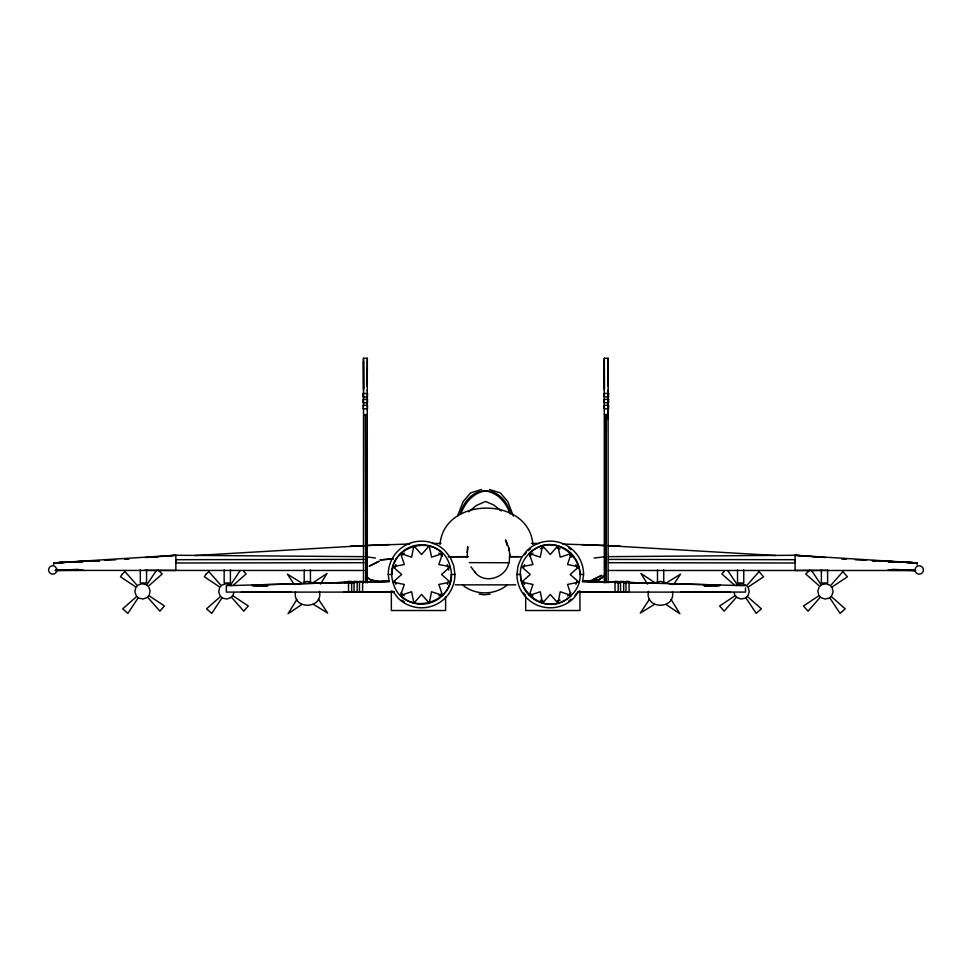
<?xml version="1.0" encoding="UTF-8"?>
<svg xmlns="http://www.w3.org/2000/svg" width="972" height="972" viewBox="0 0 972 972"><rect width="100%" height="100%" fill="white"/><g stroke="black" fill="none" stroke-linecap="round" stroke-linejoin="round"><path stroke-width="1.46" d="M367.27 390.307L367.319 582.848M608.047 418.896L608.071 390.307M363.479 582.848L363.54 408.362M367.27 391.133L367.319 358.255L363.479 358.255L363.528 390.307M604.292 582.848L604.292 361.426M604.329 390.307L604.292 358.255L608.12 358.255L608.12 582.848M367.319 367.768L367.185 386.382L367.319 358.255M608.12 367.768L607.986 386.382L608.12 358.255M467.143 552.546L467.751 546.726L467.192 557.138M295.512 591.693C292.001 610.027 323.555 609.505 319.436 591.292M509.267 562.436L509.705 554.04M579.118 591.134L573.82 598.035A33.327 33.327 0 0 1 516.922 574.464L518.052 565.838L521.381 557.807L526.678 550.905A33.327 33.327 0 0 1 583.577 574.464L582.629 581.657M648.494 591.292C644.375 609.505 675.929 610.027 672.417 591.693M440.049 544.32C443.912 496.048 528.999 496.048 532.863 544.32M135.63 588.048L134.865 591.912L136.153 595.642M149.324 594.743L150.077 590.867L148.801 587.137M219.478 588.048L218.712 591.912L220 595.642M233.171 594.743L233.802 592.859M400.598 595.459L404.316 584.439L392.907 582.155C382.555 545.025 440.656 529.461 450.255 566.785C460.607 603.916 402.505 619.48 392.907 582.155L401.643 574.464L392.907 566.785L404.316 564.501L400.598 553.481L411.618 557.199L413.902 545.802L421.581 554.526L429.272 545.802L431.556 557.199L442.576 553.481L438.858 564.501L450.255 566.785L441.531 574.464L450.255 582.155L438.858 584.439L442.576 595.459L431.556 591.741L429.272 603.138L421.581 594.414L413.902 603.138L411.618 591.741L400.598 595.459A29.682 29.682 0 0 0 451.263 574.464L454.92 574.464L453.778 565.838L450.449 557.807L445.152 550.905A33.327 33.327 0 0 0 388.253 574.464L389.201 581.657M457.569 516.12L463.158 501.54L470.57 492.925L481.432 489.511M508.781 562.63C506.691 577.234 484.578 585.363 474.749 571.876M915.199 568.802L916.304 566.943M460.254 513.969C468.54 483.424 502.33 482.95 510.677 513.969M460.922 513.726C464.835 503.083 472.769 493.205 484.384 491.079C496.753 491.395 506.412 502.718 510.081 513.763M747.93 595.642L749.218 591.912L748.464 588.048M819.129 587.137L817.853 590.867L818.606 594.743M831.789 595.642L833.065 591.912L832.311 588.048M296.837 599.493L288.028 613.745L301.976 604.463M320.383 584.148L326.993 573.468L313.045 582.738M156.249 570.625L146.651 585.095L148.145 586.395L162.239 573.942L158.011 570.066M240.096 570.625L230.498 585.095L231.336 585.642M649.563 599.141L640.281 613.089L654.533 604.28M673.608 584.585L680.558 574.124L666.318 582.933M529.254 553.481C501.722 580.454 544.259 622.991 571.232 595.459C598.764 568.486 556.227 525.949 529.254 553.481L532.972 564.501L521.575 566.785L530.299 574.464L521.575 582.155L532.972 584.439L529.254 595.459L540.274 591.741L542.558 603.138L550.249 594.414L557.928 603.138L560.224 591.741L571.232 595.459L567.514 584.439L578.923 582.155L570.187 574.464L578.923 566.785L567.514 564.501L571.232 553.481L560.224 557.199L557.928 545.802L550.249 554.526L542.558 545.802L540.274 557.199L529.254 553.481A29.682 29.682 0 0 1 579.932 574.464L583.577 574.464M529.716 556.446L530.809 555.036A27.495 27.495 0 0 1 532.948 553.104M570.771 592.495L569.689 593.904A27.495 27.495 0 0 1 567.551 595.836M724.14 571.342L721.844 573.942L734.856 585.436M468.735 511.831L476.316 505.501L485.465 501.491L493.582 504.893L501.394 510.968M233.073 585.436L246.086 573.942L243.79 571.342M299.546 584.427L301.624 582.933L287.372 574.124L294.334 584.585M507.177 584.998C494.675 595.472 475.138 595.496 462.623 585.023M736.606 585.642L737.432 585.095L727.834 570.625M809.919 570.066L805.691 573.942L819.797 586.395L821.279 585.095L811.681 570.625M603.648 576.894L598.691 579.725L593.285 581.062M138.218 585.071L141.948 583.783L145.824 584.549M146.736 597.719L142.993 598.995L139.13 598.242M222.066 585.071L225.796 583.783L229.671 584.549M230.583 597.719L226.84 598.995L222.977 598.242M654.484 582.908L660.62 581.365L666.719 583.103M738.258 584.549L742.134 583.783L745.864 585.071M744.965 598.242L741.089 598.995L737.359 597.719M822.105 584.549L825.981 583.783L829.711 585.071M828.812 598.242L824.936 598.995L821.206 597.719M592.215 581.268L598.691 579.725L604.985 575.716L598.691 579.725L593.285 580.977M304.151 581.839L307.31 581.365L313.458 582.908M490.192 594.099L484.627 594.791L479.062 594.099M594.086 558.05L605.386 556.689M393.368 558.815L379.991 559.908L393.053 558.876M378.023 581.195L366.869 581.936M152.422 557.114L158.278 556.652M161.206 556.421L175.859 555.267L364.075 556.677M367.416 582.009L377.901 581.207M145.35 557.539L175.859 555.267L175.859 570.479L144.597 570.321M175.859 555.267L53.849 562.897L53.849 564.793M195.105 555.534L364.026 545.62M91.417 560.917L53.849 562.897L64.468 562.484M84.357 561.342L53.849 562.897L82.426 561.464M85.439 561.318L98.962 560.637M104.988 560.334L115.51 559.811M124.525 559.362L129.045 559.131M78.38 569.337L55.295 570.406L364.075 570.479M367.161 581.9L371.438 581.693M364.342 545.62L350.649 546.179M367.27 545.499L409.771 543.98M366.991 545.499L389.286 544.575M367.222 581.924L370.113 581.803M354.136 582.447L347.113 582.726L360.017 582.216M356.943 582.325L359.749 582.216M69.024 562.314L82.669 561.804M94.806 561.342L99.351 561.172M388.363 581.086L362.702 581.949M351.135 582.495L364.707 582.034M359.676 582.046L356.651 582.143L359.47 582.058M362.422 581.973L372.726 581.657L356.092 582.301M374.463 581.754L378.302 581.645L375.277 581.73M336.932 582.702L354.78 582.192L226.33 585.691L226.33 592.106L290.907 591.814M359.531 582.179L356.663 582.24M366.213 581.985L369.238 581.9M349.057 582.362L251.87 585.047M344.064 582.617L354.646 582.337M378.946 581.669L389.116 581.414M362.422 582.094L369.579 581.912M376.346 581.73L389.395 581.414L376.735 581.73M81.721 569.92L55.319 570.442L83.604 570.321M585.897 592.106L597.926 591.887M577.66 592.094L615.64 591.814L579.458 592.106M597.513 591.997L604.365 591.887M448.177 556.786L467.581 556.689M449.088 556.762L468.212 556.664M578.619 592.106L592.215 591.997M608.351 556.664L795.084 555.267L917.082 562.897L917.082 564.793M509.134 562.739L469.306 562.63M826.334 570.321L795.084 570.479L795.084 555.267L825.58 557.539M245.078 592.106L290.531 591.936M266.79 591.984L241.323 592.106L394.268 592.094M590.016 592.045L581.487 592.094L730.507 592.106L681.299 591.936L702.161 591.984M432.273 543.47L440.948 543.433M577.575 592.094L593.005 592.045M364.026 559.422L175.847 559.702L175.859 562.995L364.038 562.703M628.264 591.997L594.378 592.07M363.577 414.607L367.222 414.607M604.377 414.607L608.035 414.607M519.109 556.689L510.021 556.689L508.915 548.172L505.525 539.946L507.275 545.365M608.351 570.479L915.588 570.479L892.563 569.337M388.253 574.464L391.898 574.464A29.682 29.682 0 0 1 442.576 553.481M516.922 574.464L520.567 574.464A29.682 29.682 0 0 0 571.232 595.459M583.479 581.086L615.75 582.301M587.027 581.086L604.414 582.009M455.224 584.852L515.719 584.852M392.372 592.106L356.189 591.814M510.336 556.677L522.073 556.701M608.423 559.422L795.084 559.702L795.084 562.995L608.423 562.715M390.343 592.094L343.566 591.997M531.441 543.445L538.67 543.47M887.339 570.321L915.6 570.467L889.222 569.92M705.04 591.984L726.752 592.106M680.922 591.814L745.5 592.106L745.5 588.096M375.022 591.984L394.17 592.094M379.615 591.997L393.21 592.106M367.465 591.887L374.317 591.997M373.904 591.887L385.933 592.106M582.714 581.414L595.496 581.73M595.095 581.73L582.435 581.426L592.884 581.669M615.167 582.24L602.251 581.912M675.188 583.832L669.198 583.686L745.5 585.691M617.184 582.337L620.209 582.422M623.234 582.507L626.26 582.58M719.96 585.047L623.003 582.362L626.017 582.447M623.927 582.398L656.465 583.322M596.553 581.73L593.528 581.645L597.367 581.754M602.591 581.9L605.617 581.985M621.254 582.325L617.05 582.192L620.039 582.277M562.63 544.016L605.435 545.559M629.006 582.544L637.972 582.799M775.838 555.534L608.071 545.681M602.373 581.876L605.143 581.961M607.913 582.058L620.695 582.495M873.099 561.221L876.137 561.342M888.274 561.804L901.919 562.314M906.463 562.484L917.082 562.897L879.526 560.917M592.434 581.086L604.608 581.924M607.707 582.034L610.683 582.155M620.415 582.556L607.524 582.021L620.513 582.556M581.657 544.575L605.131 545.559M608.399 545.681L620.294 546.179M604.961 581.936L597.926 581.523L604.681 581.9M841.898 559.131L846.405 559.362M855.433 559.811L865.955 560.334M871.969 560.637L885.504 561.318M888.517 561.464L917.082 562.897L886.586 561.342M600.392 581.693L604.766 581.936M607.682 582.107L610.598 582.264L607.779 582.094M795.084 555.267L809.737 556.421M812.665 556.652L818.521 557.114M366.966 556.883L375.411 558.05M375.119 580.989L370.162 579.701L367.623 577.441L370.162 579.701L372.981 580.345M370.162 579.701L374.499 580.721M489.499 489.511L500.361 492.925L507.773 501.54L513.362 516.12M313.409 604.28L327.649 613.089L318.379 599.141M654.885 582.738L640.949 573.468L647.546 584.148M665.954 604.463L679.902 613.745L671.093 599.493M54.93 566.36L56.838 568.924M470.922 566.846L475.332 572.63M442.114 556.446L441.021 555.036A27.495 27.495 0 0 0 438.882 553.104M401.059 592.495L402.141 593.904A27.495 27.495 0 0 0 404.279 595.836M392.724 591.134L398.022 598.035A33.327 33.327 0 0 0 454.92 574.464M734.127 592.859L734.759 594.743M506.631 542.704L507.348 545.389M508.915 548.172L509.219 550.687M604.292 358.255L604.426 388.435M363.479 358.255L363.613 388.435M363.479 361.426L363.552 406.199M827.609 569.896L827.609 582.981L821.376 582.981L821.376 569.896M743.762 569.896L743.762 582.981L737.529 582.981L737.529 569.896M663.73 569.896L663.73 582.981M657.497 569.896L657.497 582.981M606.334 414.607L605.896 582.848L605.896 414.607M579.944 590.879L579.944 610.513L525.694 610.513L525.694 596.662M445.601 596.662L445.601 610.513L391.352 610.513L391.352 590.879M365.715 414.607L365.715 582.848L365.265 414.607M310.433 569.896L310.433 582.981M304.212 569.896L304.212 582.981M230.4 569.896L230.4 582.981L224.168 582.981L224.168 569.896M146.553 569.896L146.553 582.981L140.32 582.981L140.32 569.896M56.959 570.005A4.18 4.18 0 0 1 52.354 574.112A4.18 4.18 0 0 1 48.673 569.155A4.18 4.18 0 0 1 53.922 565.923M917.179 566.299A4.18 4.18 0 0 1 923.169 568.571A4.18 4.18 0 0 1 919.889 574.075A4.18 4.18 0 0 1 915.041 569.884M448.141 581.584A27.495 27.495 0 0 1 447.254 584.318M441.021 593.904A27.495 27.495 0 0 1 438.882 595.836M395.92 584.318A27.495 27.495 0 0 1 395.033 581.584M395.033 567.356A27.495 27.495 0 0 1 395.92 564.623M402.141 555.036A27.495 27.495 0 0 1 404.279 553.104M447.254 564.623A27.495 27.495 0 0 1 448.736 570.163M404.218 601.753A32.343 32.343 0 0 1 401.898 600.125M576.797 581.584A27.495 27.495 0 0 1 575.91 584.318M560.091 600.137A27.495 27.495 0 0 1 557.357 601.024M543.129 601.024A27.495 27.495 0 0 1 540.396 600.137M532.948 595.836A27.495 27.495 0 0 1 530.809 593.904M524.576 584.318A27.495 27.495 0 0 1 523.689 581.584M523.689 567.356A27.495 27.495 0 0 1 524.576 564.623M540.396 548.803A27.495 27.495 0 0 1 543.129 547.916M557.357 547.916A27.495 27.495 0 0 1 560.091 548.803M569.689 555.036A27.495 27.495 0 0 1 571.609 557.163M575.91 564.623A27.495 27.495 0 0 1 576.797 567.356M576.748 593.017A32.343 32.343 0 0 1 575.011 595.265M571.038 599.238A32.343 32.343 0 0 1 568.79 600.963M525.475 595.265A32.343 32.343 0 0 1 523.75 593.017M524.588 554.781A32.343 32.343 0 0 1 526.411 552.618M528.391 550.626A32.343 32.343 0 0 1 530.554 548.816M568.79 547.977A32.343 32.343 0 0 1 571.038 549.702M348.523 581.438L348.523 591.681L351.67 591.681L351.67 581.438L348.523 581.438M354.027 581.438L354.027 591.681L357.174 591.681L357.174 581.438L354.027 581.438M359.458 581.438L359.458 591.681L362.605 591.681L362.605 581.438L359.458 581.438M615.033 581.438L615.033 591.681L618.18 591.681L618.18 581.438L615.033 581.438M620.537 581.438L620.537 591.681L623.684 591.681L623.684 581.438L620.537 581.438M625.968 581.438L625.968 591.681L629.115 591.681L629.115 581.438L625.968 581.438M122.423 573.917L120.504 576.809L136.177 587.21L137.477 585.727L125.024 571.621L122.423 573.917M138.291 597.695L127.903 613.356L122.703 608.837L136.809 596.395L138.291 597.695M148.777 595.569L147.477 597.063L159.918 611.157L164.438 605.969L148.777 595.569M206.271 573.917L204.351 576.809L220.024 587.21L221.324 585.727L208.871 571.621L206.271 573.917M222.138 597.695L211.75 613.356L206.562 608.837L220.656 596.395L222.138 597.695M232.624 595.569L231.324 597.063L243.765 611.157L248.297 605.969L232.624 595.569M736.606 597.063L724.164 611.157L719.644 605.969L735.318 595.569L736.606 597.063M759.059 571.621L746.618 585.727L747.905 587.21L763.579 576.809L759.059 571.621M747.274 596.395L745.791 597.695L756.192 613.356L761.38 608.837L747.274 596.395M820.453 597.063L808.011 611.157L803.492 605.969L819.165 595.569L820.453 597.063M842.906 571.621L830.465 585.727L831.753 587.21L847.426 576.809L842.906 571.621M831.121 596.395L829.638 597.695L840.039 613.356L845.227 608.837L831.121 596.395M376.966 562.338L369.214 566.178L379.129 561.294L376.966 562.338M601.729 575.363L591.887 580.199L601.729 575.363M364.306 582.021L361.45 582.155L364.342 582.046M715.514 585.691L704.044 585.8L719.256 585.691L715.514 585.691M367.489 393.466L363.006 393.466L363.006 396.892L367.489 396.892L367.489 393.466M608.606 393.466L604.11 393.466L604.11 396.892L608.606 396.892L608.606 393.466M367.489 399.37L363.006 399.37L363.006 402.797L367.489 402.797L367.489 399.37M608.606 399.37L604.11 399.37L604.11 402.797L608.606 402.797L608.606 399.37M367.489 405.36L363.006 405.36L363.006 408.787L367.489 408.787L367.489 405.36M608.606 405.36L604.11 405.36L604.11 408.787L608.606 408.787L608.606 405.36M256.316 585.691L252.574 585.691L267.786 585.8L256.316 585.691"/></g></svg>
